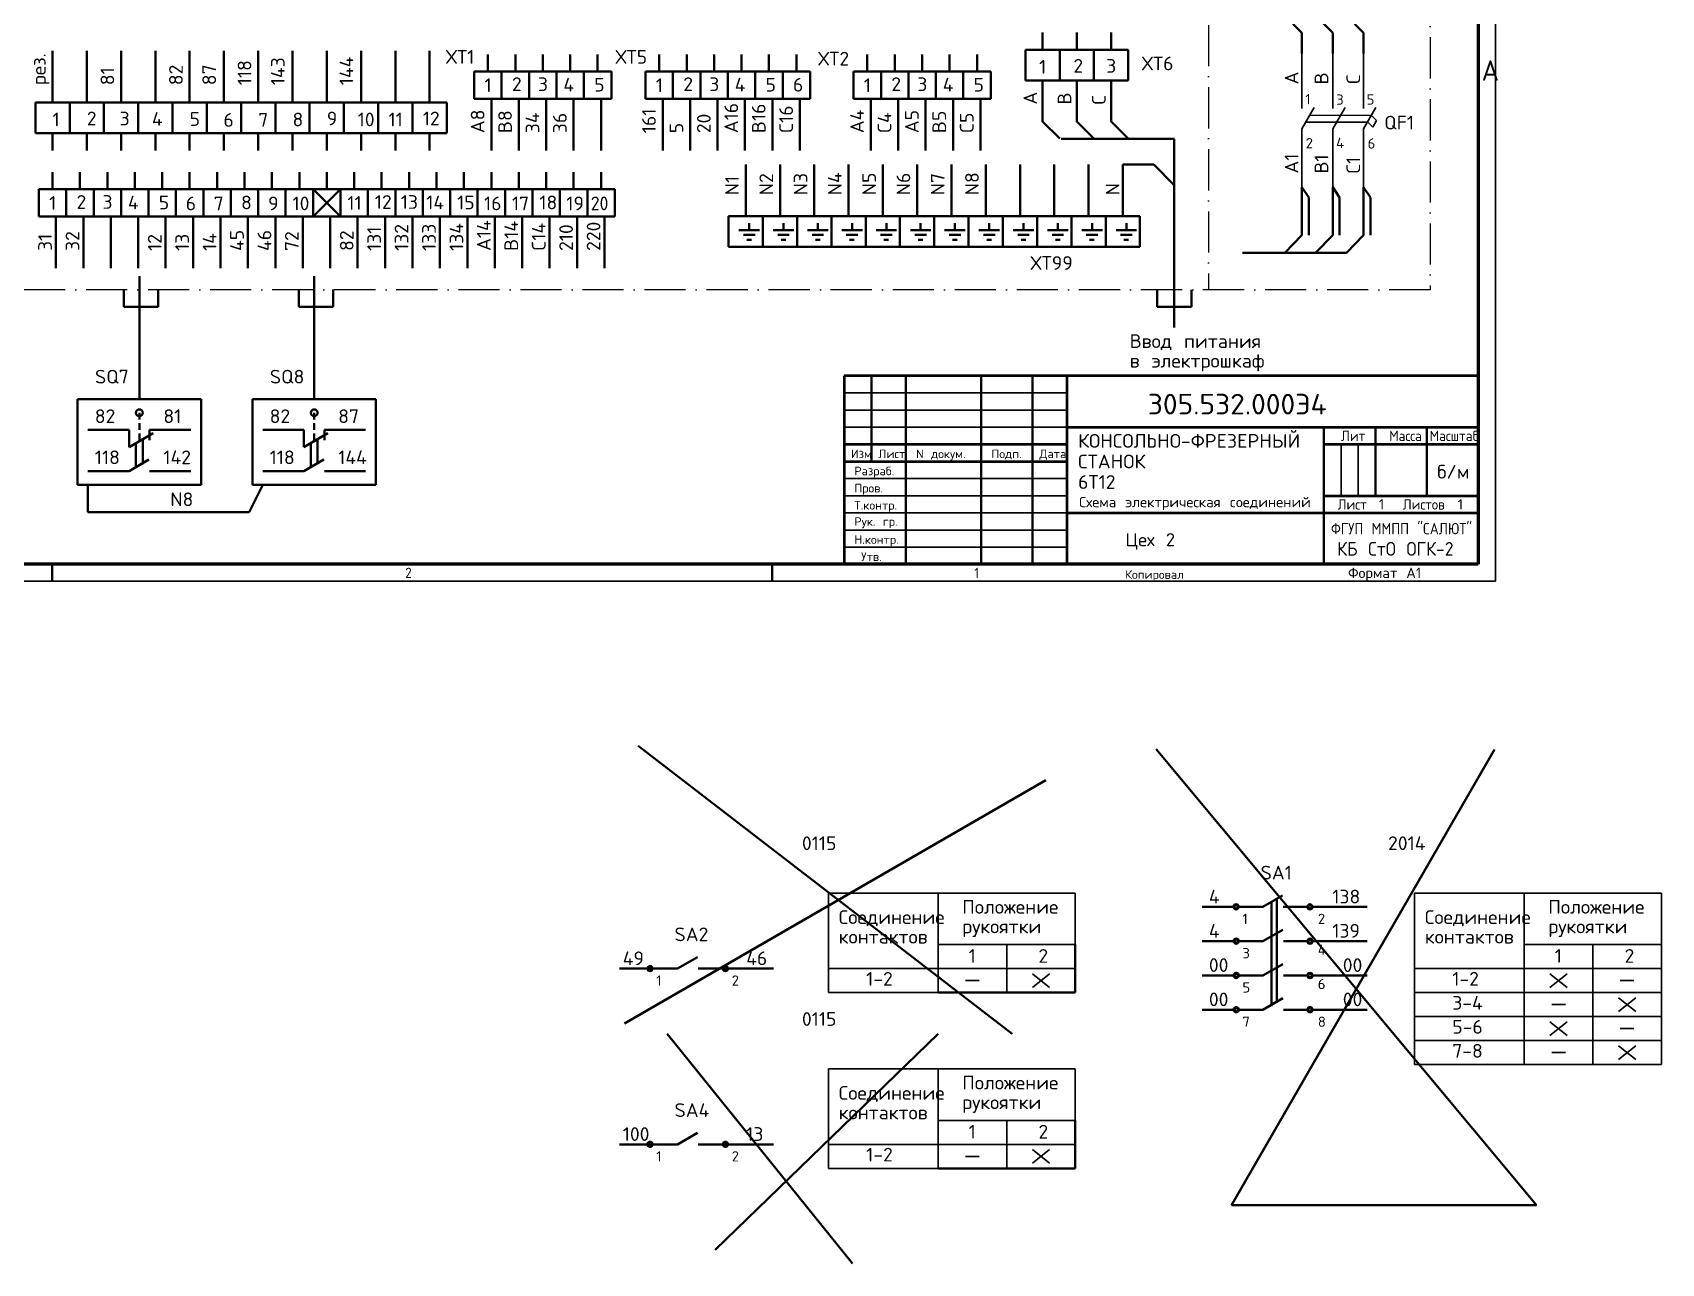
# Model space of a CAD drawing. Header units: inches. Extents: x 315 to 2853, y -243 to 836.
# Drawn here: x 1636.3 to 2111.4, y -203 to 156 of the extents above; entities that cross this region are included whole.
import ezdxf

# ---------------------------------------------------------------- set-up
doc = ezdxf.new("R2010")
doc.units = ezdxf.units.IN
doc.header["$MEASUREMENT"] = 0
doc.linetypes.add('ACAD_ISO10W100', pattern=[18, 12, -3, 0, -3])
doc.layers.get('0').update_dxf_attribs({"lineweight": 40})
for name, color, linetype, lineweight in [('СЛОЙ1', 3, 'Continuous', 30), ('Слой2', 4, 'ACAD_ISO10W100', 25), ('Слой3', 6, 'Continuous', 60), ('Слой3 -060mm', 6, 'Continuous', 50)]:
    doc.layers.add(name, color=color, linetype=linetype, lineweight=lineweight)
doc.styles.get("Standard").update_dxf_attribs({"font": 'txt.shx', "height": 4})

# ---------------------------------------------------------------- blocks, each defined once
blk = doc.blocks.new('контакт замыкающ')
for p, q in [((0, 0), (7, 0)), ((7, 0), (12.8, 3.35)), ((13, 0), (20, 0))]:
    blk.add_line(p, q)
blk = doc.blocks.new('контакт размыкающ')
for p, q in [((0, 0), (7, 0)), ((7, 0), (7, -5)), ((13, 0), (20, 0)), ((13, -3), (13, 0)), ((7, -5), (13.98, -0.97))]:
    blk.add_line(p, q)

msp = doc.modelspace()

# ---------------------------------------------------------------- hatches: boundary and pattern name
h = msp.add_hatch(color=256)
h.set_gradient(color1=(244, 255, 41), color2=(255, 18, 5), rotation=270, tint=1, name='SPHERICAL')
h.paths.add_polyline_path([(1972.61, -59.62), (1979.38, -24.95), (1962.28, -71.94), (2005.58, -46.94)], flags=17)
h.paths.add_polyline_path([(1972.61, -59.62), (1979.38, -24.95), (1962.28, -55.86), (1945.18, -24.95), (1951.94, -59.62), (1918.86, -47.58), (1946.44, -69.15), (1913.04, -80.62), (1948.35, -79.98), (1930.14, -110.24), (1956.78, -87.05), (1962.28, -121.94), (1967.78, -87.05), (1994.42, -110.24), (1976.2, -79.98), (2011.52, -80.62), (1978.11, -69.15), (2005.58, -46.94)])
h.paths.add_polyline_path([(1978.11, -69.15), (2005.58, -46.94), (1962.28, -71.94), (2011.52, -80.62)], flags=17)
h.paths.add_polyline_path([(1976.2, -79.98), (2011.52, -80.62), (1962.28, -71.94), (1994.42, -110.24)], flags=17)
h.paths.add_polyline_path([(1967.78, -87.05), (1994.42, -110.24), (1962.28, -71.94), (1962.28, -121.94)], flags=17)
h.paths.add_polyline_path([(1956.78, -87.05), (1962.28, -121.94), (1962.28, -71.94), (1930.14, -110.24)], flags=17)
h.paths.add_polyline_path([(1948.35, -79.98), (1930.14, -110.24), (1962.28, -71.94), (1913.04, -80.62)], flags=17)
h.paths.add_polyline_path([(1946.44, -69.15), (1913.04, -80.62), (1962.28, -71.94), (1945.18, -24.95), (1951.94, -59.62), (1918.86, -47.58)])
h.paths.add_polyline_path([(1962.28, -55.86), (1945.18, -24.95), (1962.28, -71.94), (1979.38, -24.95)])
edge = h.paths.add_edge_path(flags=16)
edge.add_line((1962.28, -71.94), (1918.98, -46.94))
h = msp.add_hatch(color=256)
h.set_gradient(color1=(244, 255, 41), color2=(255, 18, 5), rotation=270, tint=1, name='SPHERICAL')
h.paths.add_polyline_path([(1979.38, -24.95), (1962.28, -55.86), (1945.18, -24.95), (1962.28, -71.94)])
h.paths.add_polyline_path([(1979.38, -24.95), (1962.28, -55.86), (1945.18, -24.95), (1951.94, -59.62), (1918.86, -47.58), (1946.44, -69.15), (1913.04, -80.62), (1948.35, -79.98), (1930.14, -110.24), (1956.78, -87.05), (1962.28, -121.94), (1962.28, -71.94), (1994.42, -110.24), (1976.2, -79.98), (2011.52, -80.62), (1978.11, -69.15), (2005.58, -46.94), (1972.61, -59.62)])
h.paths.add_polyline_path([(1962.28, -71.94), (1979.38, -24.95), (1972.61, -59.62), (2005.58, -46.94)], flags=17)
h.paths.add_polyline_path([(1962.28, -71.94), (1945.18, -24.95), (1951.94, -59.62), (1918.86, -47.58), (1946.44, -69.15), (1913.04, -80.62)])
h.paths.add_polyline_path([(1962.28, -71.94), (1913.04, -80.62), (1948.35, -79.98), (1930.14, -110.24)], flags=17)
h.paths.add_polyline_path([(1962.28, -71.94), (1930.14, -110.24), (1956.78, -87.05), (1962.28, -121.94)], flags=17)
h.paths.add_polyline_path([(1962.28, -71.94), (1994.42, -110.24), (1976.2, -79.98), (2011.52, -80.62)], flags=17)
h.paths.add_polyline_path([(1962.28, -71.94), (2011.52, -80.62), (1978.11, -69.15), (2005.58, -46.94)], flags=17)
edge = h.paths.add_edge_path(flags=17)
edge.add_line((1962.28, -71.94), (1918.98, -46.94))

# ---------------------------------------------------------------- linework, layer by layer
for p, q in [((2006.55, 155.88), (2001.55, 161)), ((2015.55, 155.88), (2010.55, 161)), ((2024.55, 155.88), (2019.55, 161)), ((1930.9, 156), (1930.9, 151)), ((1940.9, 156), (1940.9, 151)), ((1950.9, 156), (1950.9, 151)), ((1642.13, 135.65), (1642.13, 150.65)), ((1652.13, 135.65), (1652.13, 150.65)), ((1662.13, 135.65), (1662.13, 150.65)), ((1672.13, 135.65), (1672.13, 150.65)), ((1682.13, 135.65), (1682.13, 150.65)), ((1692.13, 135.65), (1692.13, 150.65)), ((1702.13, 135.65), (1702.13, 150.65)), ((1712.13, 135.65), (1712.13, 150.65)), ((1722.13, 135.65), (1722.13, 150.65)), ((1732.13, 135.65), (1732.13, 150.65)), ((1742.13, 135.65), (1742.13, 150.65)), ((1752.13, 135.65), (1752.13, 150.65)), ((1769.13, 149.65), (1769.13, 144.65)), ((1777.13, 149.65), (1777.13, 144.65)), ((1785.13, 149.65), (1785.13, 144.65)), ((1793.13, 149.65), (1793.13, 144.65)), ((1801.13, 149.65), (1801.13, 144.65)), ((1819.11, 149.65), (1819.11, 144.65)), ((1827.11, 149.65), (1827.11, 144.65)), ((1835.11, 149.65), (1835.11, 144.65)), ((1843.11, 149.65), (1843.11, 144.65)), ((1851.11, 149.65), (1851.11, 144.65)), ((1859.11, 149.65), (1859.11, 144.65)), ((1879.79, 149.65), (1879.79, 144.65)), ((1887.79, 149.65), (1887.79, 144.65)), ((1895.79, 149.65), (1895.79, 144.65)), ((1903.79, 149.65), (1903.79, 144.65)), ((1911.79, 149.65), (1911.79, 144.65)), ((1925.9, 151), (1955.9, 151)), ((1925.9, 151), (1925.9, 142)), ((1935.9, 151), (1935.9, 142)), ((1945.9, 142), (1945.9, 151)), ((1955.9, 151), (1955.9, 142)), ((1765.13, 144.65), (1765.13, 136.65)), ((1765.13, 144.65), (1805.13, 144.65)), ((1773.13, 144.65), (1773.13, 136.65)), ((1781.13, 144.65), (1781.13, 136.65)), ((1789.13, 144.65), (1789.13, 136.65)), ((1797.13, 144.65), (1797.13, 136.65)), ((1805.13, 144.65), (1805.13, 136.65)), ((1815.11, 144.65), (1815.11, 136.65)), ((1815.11, 144.65), (1855.11, 144.65)), ((1823.11, 144.65), (1823.11, 136.65)), ((1823.11, 144.65), (1863.11, 144.65)), ((1831.11, 144.65), (1831.11, 136.65)), ((1839.11, 144.65), (1839.11, 136.65)), ((1847.11, 144.65), (1847.11, 136.65)), ((1855.11, 144.65), (1855.11, 136.65)), ((1863.11, 144.65), (1863.11, 136.65)), ((1875.79, 144.65), (1875.79, 136.65)), ((1875.79, 144.65), (1915.79, 144.65)), ((1883.79, 144.65), (1883.79, 136.65)), ((1891.79, 144.65), (1891.79, 136.65)), ((1899.79, 144.65), (1899.79, 136.65)), ((1907.79, 144.65), (1907.79, 136.65)), ((1915.79, 144.65), (1915.79, 136.65)), ((1955.9, 142), (1925.9, 142)), ((1930.9, 130), (1930.9, 142)), ((1940.9, 130), (1940.9, 142)), ((1950.9, 130), (1950.9, 142)), ((1637.13, 135.65), (1757.13, 135.65)), ((1637.13, 126.65), (1637.13, 135.65)), ((1647.13, 135.65), (1647.13, 126.65)), ((1657.13, 126.65), (1657.13, 135.65)), ((1667.13, 135.65), (1667.13, 126.65)), ((1677.13, 126.65), (1677.13, 135.65)), ((1687.13, 135.65), (1687.13, 126.65)), ((1697.13, 126.65), (1697.13, 135.65)), ((1707.13, 135.65), (1707.13, 126.65)), ((1717.13, 126.65), (1717.13, 135.65)), ((1727.13, 135.65), (1727.13, 126.65)), ((1737.13, 126.65), (1737.13, 135.65)), ((1747.13, 135.65), (1747.13, 126.65)), ((1757.13, 126.65), (1757.13, 135.65)), ((1765.13, 136.65), (1805.13, 136.65)), ((1770.13, 121.65), (1770.13, 136.65)), ((1778.13, 121.65), (1778.13, 136.65)), ((1786.13, 121.65), (1786.13, 136.65)), ((1794.13, 121.65), (1794.13, 136.65)), ((1802.13, 121.65), (1802.13, 136.65)), ((1815.11, 136.65), (1855.11, 136.65)), ((1820.11, 121.65), (1820.11, 136.65)), ((1823.11, 136.65), (1863.11, 136.65)), ((1828.11, 121.65), (1828.11, 136.65)), ((1836.11, 121.65), (1836.11, 136.65)), ((1844.11, 121.65), (1844.11, 136.65)), ((1852.11, 121.65), (1852.11, 136.65)), ((1860.11, 121.65), (1860.11, 136.65)), ((1875.79, 136.65), (1915.79, 136.65)), ((1880.79, 121.65), (1880.79, 136.65)), ((1888.79, 121.65), (1888.79, 136.65)), ((1896.79, 121.65), (1896.79, 136.65)), ((1904.79, 121.65), (1904.79, 136.65)), ((1912.79, 121.65), (1912.79, 136.65)), ((1930.9, 130.08), (1935.9, 125.08)), ((1940.9, 130.08), (1945.9, 125.08)), ((1955.9, 125.08), (1950.9, 130.08)), ((1757.13, 126.65), (1637.13, 126.65)), ((1642.13, 126.65), (1642.13, 121.65)), ((1652.13, 126.65), (1652.13, 121.65)), ((1662.13, 126.65), (1662.13, 121.65)), ((1672.13, 126.65), (1672.13, 121.65)), ((1682.13, 126.65), (1682.13, 121.65)), ((1692.13, 126.65), (1692.13, 121.65)), ((1702.13, 126.65), (1702.13, 121.65)), ((1712.13, 126.65), (1712.13, 121.65)), ((1722.13, 126.65), (1722.13, 121.65)), ((1732.13, 126.65), (1732.13, 121.65)), ((1742.13, 126.65), (1742.13, 121.65)), ((1752.13, 126.65), (1752.13, 121.65)), ((1936.32, 125.04), (1969.32, 125.04)), ((1969.32, 125.04), (1969.32, 99.04)), ((1642.13, 115.31), (1642.13, 110.31)), ((1650.13, 115.31), (1650.13, 110.31)), ((1658.13, 115.31), (1658.13, 110.31)), ((1666.13, 115.31), (1666.13, 110.31)), ((1674.13, 115.31), (1674.13, 110.31)), ((1682.13, 115.31), (1682.13, 110.31)), ((1690.13, 115.31), (1690.13, 110.31)), ((1698.13, 115.31), (1698.13, 110.31)), ((1706.13, 115.31), (1706.13, 110.31)), ((1714.13, 115.31), (1714.13, 110.31)), ((1722.13, 115.31), (1722.13, 110.31)), ((1730.13, 115.31), (1730.13, 110.31)), ((1738.13, 115.31), (1738.13, 110.31)), ((1746.13, 115.31), (1746.13, 110.31)), ((1754.13, 115.31), (1754.13, 110.31)), ((1762.13, 115.31), (1762.13, 110.31)), ((1770.13, 115.31), (1770.13, 110.31)), ((1778.13, 115.31), (1778.13, 110.31)), ((1786.13, 115.31), (1786.13, 110.31)), ((1794.13, 115.31), (1794.13, 110.31)), ((1802.13, 115.31), (1802.13, 110.31)), ((1844.33, 102.55), (1844.33, 117.55)), ((1854.33, 102.55), (1854.33, 117.55)), ((1864.33, 102.55), (1864.33, 117.55)), ((1874.33, 102.55), (1874.33, 117.55)), ((1884.33, 102.55), (1884.33, 117.55)), ((1894.33, 102.55), (1894.33, 117.55)), ((1904.33, 102.55), (1904.33, 117.55)), ((1914.33, 102.55), (1914.33, 117.55)), ((1924.33, 102.55), (1924.33, 117.55)), ((1934.33, 102.55), (1934.33, 117.55)), ((1944.33, 102.55), (1944.33, 117.55)), ((1954.33, 102.55), (1954.33, 117.55)), ((1954.33, 117.54), (1963.33, 117.54)), ((1963.33, 117.54), (1969.32, 111.54)), ((1718.13, 110.31), (1638.13, 110.31)), ((1638.13, 110.31), (1638.13, 102.31)), ((1646.13, 110.31), (1646.13, 102.31)), ((1654.13, 110.31), (1654.13, 102.31)), ((1662.13, 110.31), (1662.13, 102.31)), ((1670.13, 110.31), (1670.13, 102.31)), ((1678.13, 110.31), (1678.13, 102.31)), ((1686.13, 110.31), (1686.13, 102.31)), ((1694.13, 102.31), (1694.13, 110.31)), ((1702.13, 110.31), (1702.13, 102.31)), ((1710.13, 110.31), (1710.13, 102.31)), ((1718.13, 102.31), (1718.13, 110.31)), ((1798.13, 110.31), (1718.13, 110.31)), ((1718.13, 110.31), (1726.13, 102.31)), ((1726.13, 110.31), (1718.13, 102.31)), ((1726.13, 110.31), (1726.13, 102.31)), ((1726.13, 102.31), (1726.13, 110.31)), ((1734.13, 110.31), (1734.13, 102.31)), ((1742.13, 110.31), (1742.13, 102.31)), ((1750.13, 110.31), (1750.13, 102.31)), ((1758.13, 110.31), (1758.13, 102.31)), ((1766.13, 110.31), (1766.13, 102.31)), ((1774.13, 102.31), (1774.13, 110.31)), ((1782.13, 110.31), (1782.13, 102.31)), ((1790.13, 110.31), (1790.13, 102.31)), ((1798.13, 102.31), (1798.13, 110.31)), ((1806.13, 110.31), (1798.13, 110.31)), ((1806.13, 110.31), (1806.13, 102.31)), ((1638.13, 102.31), (1718.13, 102.31)), ((1643.13, 87.31), (1643.13, 102.31)), ((1651.13, 87.31), (1651.13, 102.31)), ((1659.13, 87.31), (1659.13, 102.31)), ((1667.13, 87.31), (1667.13, 102.31)), ((1675.13, 87.31), (1675.13, 102.31)), ((1683.13, 87.31), (1683.13, 102.31)), ((1691.13, 87.31), (1691.13, 102.31)), ((1699.13, 87.31), (1699.13, 102.31)), ((1707.13, 87.31), (1707.13, 102.31)), ((1715.13, 87.31), (1715.13, 102.31)), ((1718.13, 102.31), (1798.13, 102.31)), ((1723.13, 87.31), (1723.13, 102.31)), ((1731.13, 87.31), (1731.13, 102.31)), ((1739.13, 87.31), (1739.13, 102.31)), ((1747.13, 87.31), (1747.13, 102.31)), ((1755.13, 87.31), (1755.13, 102.31)), ((1763.13, 87.31), (1763.13, 102.31)), ((1771.13, 87.31), (1771.13, 102.31)), ((1779.13, 87.31), (1779.13, 102.31)), ((1787.13, 87.31), (1787.13, 102.31)), ((1795.13, 87.31), (1795.13, 102.31)), ((1806.13, 102.31), (1798.13, 102.31)), ((1803.13, 87.31), (1803.13, 102.31)), ((1839.33, 102.5), (1919.32, 102.5)), ((1839.33, 102.5), (1839.33, 93.5)), ((1845.35, 100.38), (1845.35, 98.38)), ((1849.32, 93.5), (1849.32, 102.5)), ((1855.35, 100.38), (1855.35, 98.38)), ((1859.32, 102.5), (1859.32, 93.5)), ((1865.35, 100.38), (1865.35, 98.38)), ((1869.32, 93.5), (1869.32, 102.5)), ((1875.35, 100.38), (1875.35, 98.38)), ((1879.32, 102.5), (1879.32, 93.5)), ((1885.35, 100.38), (1885.35, 98.38)), ((1889.32, 93.5), (1889.32, 102.5)), ((1895.35, 100.38), (1895.35, 98.38)), ((1899.32, 102.5), (1899.32, 93.5)), ((1905.35, 100.38), (1905.35, 98.38)), ((1909.32, 93.5), (1909.32, 102.5)), ((1915.35, 100.38), (1915.35, 98.38)), ((1919.32, 102.5), (1919.32, 93.5)), ((1919.33, 102.5), (1959.33, 102.5)), ((1925.35, 100.38), (1925.35, 98.38)), ((1929.32, 93.5), (1929.32, 102.5)), ((1935.35, 100.38), (1935.35, 98.38)), ((1939.32, 102.5), (1939.32, 93.5)), ((1945.35, 100.38), (1945.35, 98.38)), ((1949.32, 93.5), (1949.32, 102.5)), ((1955.35, 100.38), (1955.35, 98.38)), ((1959.32, 102.5), (1959.32, 93.5)), ((1842.35, 98.38), (1848.35, 98.38)), ((1843.67, 97.01), (1847.04, 97.01)), ((1844.64, 95.58), (1846, 95.58)), ((1852.35, 98.38), (1858.35, 98.38)), ((1853.67, 97.01), (1857.04, 97.01)), ((1854.64, 95.58), (1856, 95.58)), ((1862.35, 98.38), (1868.35, 98.38)), ((1863.67, 97.01), (1867.04, 97.01)), ((1864.64, 95.58), (1866, 95.58)), ((1872.35, 98.38), (1878.35, 98.38)), ((1873.67, 97.01), (1877.04, 97.01)), ((1874.64, 95.58), (1876, 95.58)), ((1882.35, 98.38), (1888.35, 98.38)), ((1883.67, 97.01), (1887.04, 97.01)), ((1884.64, 95.58), (1886, 95.58)), ((1892.35, 98.38), (1898.35, 98.38)), ((1893.67, 97.01), (1897.04, 97.01)), ((1894.64, 95.58), (1896, 95.58)), ((1902.35, 98.38), (1908.35, 98.38)), ((1903.67, 97.01), (1907.04, 97.01)), ((1904.64, 95.58), (1906, 95.58)), ((1912.35, 98.38), (1918.35, 98.38)), ((1913.67, 97.01), (1917.04, 97.01)), ((1914.64, 95.58), (1916, 95.58)), ((1922.35, 98.38), (1928.35, 98.38)), ((1923.67, 97.01), (1927.04, 97.01)), ((1924.64, 95.58), (1926, 95.58)), ((1932.35, 98.38), (1938.35, 98.38)), ((1933.67, 97.01), (1937.04, 97.01)), ((1934.64, 95.58), (1936, 95.58)), ((1942.35, 98.38), (1948.35, 98.38)), ((1943.67, 97.01), (1947.04, 97.01)), ((1944.64, 95.58), (1946, 95.58)), ((1952.35, 98.38), (1958.35, 98.38)), ((1953.67, 97.01), (1957.04, 97.01)), ((1954.64, 95.58), (1956, 95.58)), ((1969.32, 99), (1969.32, 70)), ((2006.55, 96.88), (2001.55, 91.77)), ((2015.55, 96.88), (2010.55, 91.77)), ((2024.55, 96.88), (2019.55, 91.77)), ((1919.32, 93.5), (1839.33, 93.5)), ((1919.33, 93.5), (1959.33, 93.5)), ((1989.25, 91.77), (2019.55, 91.77)), ((1662.96, 81.04), (1662.96, 76.04)), ((1667.46, 49.11), (1667.46, 85)), ((1672.96, 76.04), (1672.96, 81.04)), ((1713.96, 81.04), (1713.96, 76.04)), ((1718.46, 49.11), (1718.46, 85)), ((1723.96, 76.04), (1723.96, 81.04)), ((1964.32, 81), (1964.32, 76)), ((1974.32, 76), (1974.32, 81)), ((1662.96, 76.04), (1672.96, 76.04)), ((1713.96, 76.04), (1723.96, 76.04)), ((1964.32, 76), (1974.32, 76)), ((1881, 55.91), (1881, 30.91)), ((1891, 55.91), (1891, 0.91)), ((1913, 55.91), (1913, 0.91)), ((1928, 55.91), (1928, 0.91)), ((1649.46, 49.11), (1685.46, 49.11)), ((1649.46, 24.11), (1649.46, 49.11)), ((1685.46, 49.11), (1685.46, 24.11)), ((1700.46, 49.11), (1736.46, 49.11)), ((1700.46, 24.11), (1700.46, 49.11)), ((1736.46, 49.11), (1736.46, 24.11)), ((1667.46, 43.11), (1667.46, 45.11)), ((1718.46, 43.11), (1718.46, 45.11)), ((1657.46, 40.11), (1652.46, 40.11)), ((1667.46, 40.11), (1667.46, 42.11)), ((1667.46, 37.11), (1667.46, 39.11)), ((1677.46, 40.11), (1682.46, 40.11)), ((1708.46, 40.11), (1703.46, 40.11)), ((1718.46, 40.11), (1718.46, 42.11)), ((1718.46, 37.11), (1718.46, 39.11)), ((1728.46, 40.11), (1733.46, 40.11)), ((2013, 40.91), (2013, 0.91)), ((2028, 40.91), (2028, 20.91)), ((2043, 40.91), (2043, 20.91)), ((1666.46, 36.11), (1666.46, 29.11)), ((1668.46, 37.11), (1668.46, 30.11)), ((1717.46, 36.11), (1717.46, 29.11)), ((1719.46, 37.11), (1719.46, 30.11)), ((1685.46, 24.11), (1649.46, 24.11)), ((1657.46, 28.11), (1652.46, 28.11)), ((1652.46, 24.11), (1652.46, 16.15)), ((1677.46, 28.11), (1682.46, 28.11)), ((1699.46, 16.15), (1703.46, 24.11)), ((1736.46, 24.11), (1700.46, 24.11)), ((1708.46, 28.11), (1703.46, 28.11)), ((1728.46, 28.11), (1733.46, 28.11)), ((1652.46, 16.15), (1699.46, 16.15)), ((1642, -4.05), (1642, 0.95)), ((1852, -4.09), (1852, 0.91)), ((1813, -52), (1922, -136)), ((1964, -53), (2075, -186)), ((1986, -186), (2062.71, -53.14)), ((1809, -133), (1931.88, -62.06)), ((1986.61, -98.99), (1977.46, -98.99)), ((1997.65, -97.71), (1997.65, -128)), ((1999.21, -96.81), (1999.21, -127)), ((2009.65, -99), (2025.56, -99)), ((1986.64, -109), (1977.46, -109)), ((2009.68, -109.02), (2025.56, -109.02)), ((1940.46, -117), (1940.46, -110)), ((1807.46, -117), (1817.46, -117)), ((1837.46, -117), (1852.46, -117)), ((1940.46, -124), (1940.46, -117)), ((1986.64, -119), (1977.46, -119)), ((2009.68, -119.02), (2025.56, -119.02)), ((1900.46, -124), (1920.46, -124)), ((1920.46, -124), (1940.46, -124)), ((1986.61, -128.99), (1977.46, -128.99)), ((2009.71, -129.03), (2025.56, -129.03)), ((1821.46, -136), (1875.46, -203)), ((1835.46, -199), (1900.46, -136)), ((1940.46, -168.27), (1940.46, -161.27)), ((1807.46, -168.27), (1817.46, -168.27)), ((1837.46, -168.27), (1852.46, -168.27)), ((1940.46, -175.27), (1940.46, -168.27)), ((1900.46, -175.27), (1920.46, -175.27)), ((1920.46, -175.27), (1940.46, -175.27)), ((2075, -186), (1986, -186))]:
    msp.add_line(p, q)
at = {"color": 3}
for p, q in [((2006.55, 149.88), (2006.55, 155.88)), ((2015.55, 149.88), (2015.55, 155.88)), ((2024.55, 149.88), (2024.55, 155.88)), ((2006.55, 110.88), (2006.55, 96.88)), ((2015.55, 110.88), (2015.55, 96.88)), ((2024.55, 110.88), (2024.55, 96.88))]:
    msp.add_line(p, q, dxfattribs=at)
for points in [[(2006.55, 110.88), (2008.55, 107.88), (2008.55, 96.88)], [(2015.55, 110.88), (2017.55, 107.88), (2017.55, 96.88)], [(2024.55, 110.88), (2026.55, 107.88), (2026.55, 96.88)]]:
    msp.add_lwpolyline(points)
for centre, radius in [((1667.46, 45.11), 1), ((1718.46, 45.11), 1), ((1987.37, -98.99), 0.761), ((1987.37, -98.99), 0.49), ((2008.89, -99), 0.761), ((2008.89, -99), 0.49), ((1987.4, -109), 0.761), ((1987.4, -109), 0.49), ((2008.92, -109.02), 0.761), ((2008.92, -109.02), 0.49), ((1816.41, -116.99), 0.761), ((1816.41, -116.99), 0.49), ((1838.41, -116.99), 0.761), ((1838.41, -116.99), 0.49), ((1987.4, -119), 0.761), ((1987.4, -119), 0.49), ((2008.92, -119.02), 0.761), ((2008.92, -119.02), 0.49), ((1987.4, -128.99), 0.761), ((2008.92, -129), 0.761), ((1987.4, -128.99), 0.49), ((2008.92, -129), 0.49), ((1816.41, -168.26), 0.761), ((1816.41, -168.26), 0.49), ((1838.41, -168.26), 0.761), ((1838.41, -168.26), 0.49)]:
    msp.add_circle(centre, radius)
at = {"layer": 'СЛОЙ1'}
for p, q in [((2063, -4.05), (2063, 589.95)), ((2006.55, 149.88), (2006.55, 133.88)), ((2015.55, 149.88), (2015.55, 133.88)), ((2024.55, 149.88), (2024.55, 133.88)), ((2006.55, 127.88), (2010.15, 134.12)), ((2015.55, 127.88), (2019.15, 134.12)), ((2024.55, 127.88), (2028.15, 134.12)), ((2007.7, 129.88), (2025.81, 129.86)), ((2008.86, 131.88), (2026.81, 131.86)), ((2025.81, 129.86), (2027.22, 128.45)), ((2026.81, 131.86), (2028.35, 130.32)), ((2028.35, 130.32), (2027.22, 128.45)), ((2006.55, 127.88), (2006.55, 110.88)), ((2015.55, 127.88), (2015.55, 110.88)), ((2024.55, 127.88), (2024.55, 110.88)), ((1873, 50.91), (1938, 50.91)), ((1873, 45.91), (1938, 45.91)), ((1938, 40.91), (1873, 40.91)), ((2018, 35.91), (2018, 20.91)), ((2023, 35.91), (2023, 20.91)), ((1873, 25.91), (1938, 25.91)), ((1873, 20.91), (1938, 20.91)), ((1938, 15.91), (1873, 15.91)), ((1873, 10.91), (1938, 10.91)), ((1873, 5.91), (1938, 5.91)), ((1222, -4.05), (2063, -4.05)), ((1868.46, -95), (1868.46, -124)), ((1868.46, -95), (1940.46, -95)), ((1900.46, -95), (1900.46, -124)), ((1940.46, -95), (1940.46, -124)), ((2039.42, -95), (2039.42, -145)), ((2039.42, -95), (2111.42, -95)), ((2071.42, -95), (2071.42, -145)), ((2111.42, -95), (2111.42, -145)), ((1900.46, -110), (1940.46, -110)), ((1920.46, -110), (1920.46, -124)), ((2071.42, -110), (2111.42, -110)), ((2091.42, -110), (2091.42, -145)), ((1868.46, -117), (1940.46, -117)), ((1932.96, -118.5), (1927.96, -122.5)), ((1927.96, -118.5), (1932.96, -122.5)), ((2039.42, -117), (2111.42, -117)), ((2083.92, -118.5), (2078.92, -122.5)), ((2078.92, -118.5), (2083.92, -122.5)), ((1908.46, -120.5), (1912.46, -120.5)), ((2099.42, -120.5), (2103.42, -120.5)), ((1868.46, -124), (1940.46, -124)), ((2039.42, -124), (2111.42, -124)), ((2079.42, -127.5), (2083.42, -127.5)), ((2103.92, -125.5), (2098.92, -129.5)), ((2098.92, -125.5), (2103.92, -129.5)), ((2039.42, -131), (2111.42, -131)), ((2083.92, -132.5), (2078.92, -136.5)), ((2078.92, -132.5), (2083.92, -136.5)), ((2099.42, -134.5), (2103.42, -134.5)), ((2039.42, -138), (2111.42, -138)), ((2079.42, -141.5), (2083.42, -141.5)), ((2103.92, -139.5), (2098.92, -143.5)), ((2098.92, -139.5), (2103.92, -143.5)), ((1868.46, -146.27), (1868.46, -175.27)), ((1868.46, -146.27), (1940.46, -146.27)), ((1900.46, -146.27), (1900.46, -175.27)), ((1940.46, -146.27), (1940.46, -175.27)), ((2039.42, -145), (2111.42, -145)), ((1900.46, -161.27), (1940.46, -161.27)), ((1920.46, -161.27), (1920.46, -175.27)), ((1868.46, -168.27), (1940.46, -168.27)), ((1932.96, -169.77), (1927.96, -173.77)), ((1927.96, -169.77), (1932.96, -173.77)), ((1868.46, -175.27), (1940.46, -175.27)), ((1908.46, -171.77), (1912.46, -171.77))]:
    msp.add_line(p, q, dxfattribs=at)
at = {"layer": 'Слой2'}
for p, q in [((2044, 570.94), (2044, 81)), ((1979.31, 176.26), (1979.31, 81)), ((2044, 81), (1256, 81))]:
    msp.add_line(p, q, dxfattribs=at)
at = {"layer": 'Слой3'}
for p, q in [((2058, 584.95), (2058, 0.95)), ((2058, 0.95), (1242, 0.95))]:
    msp.add_line(p, q, dxfattribs=at)
at = {"layer": 'Слой3 -060mm'}
for p, q in [((2058, 55.91), (1873, 55.91)), ((1873, 55.91), (1873, 0.91)), ((1938, 55.91), (1938, 0.91)), ((1938, 40.91), (2058, 40.91)), ((1873, 35.91), (1938, 35.91)), ((2013, 35.91), (2058, 35.91)), ((1873, 30.91), (1938, 30.91)), ((2013, 20.91), (2058, 20.91)), ((1938, 15.91), (2058, 15.91))]:
    msp.add_line(p, q, dxfattribs=at)

# ---------------------------------------------------------------- block references
for name, p in [('контакт размыкающ', (1657.46, 40.11)), ('контакт размыкающ', (1708.46, 40.11)), ('контакт замыкающ', (1657.46, 28.11)), ('контакт замыкающ', (1708.46, 28.11)), ('контакт замыкающ', (1988.13, -99)), ('контакт замыкающ', (1988.16, -109.02)), ('контакт замыкающ', (1817.46, -117)), ('контакт замыкающ', (1988.16, -119.02)), ('контакт замыкающ', (1988.16, -129)), ('контакт замыкающ', (1817.46, -168.27))]:
    msp.add_blockref(name, p)

# ---------------------------------------------------------------- texts
for s, p in [('рез.', (1640.13, 140.65)), ('118', (1700.13, 140.65)), ('143', (1709.84, 140.65)), ('144', (1729.84, 140.65)), ('81', (1660.13, 140.65)), ('82', (1680.13, 140.65)), ('87', (1689.84, 140.65)), ('A', (2005.55, 140.88)), ('B', (2014.26, 140.88)), ('C', (2023.55, 140.88)), ('А', (1929.32, 135)), ('В', (1939.32, 135)), ('A8', (1768.13, 126.65)), ('161', (1818.11, 126.65)), ('A16', (1842.11, 126.65)), ('B16', (1850.11, 126.65)), ('C16', (1858.11, 126.65)), ('A4', (1878.79, 126.65)), ('A5', (1894.79, 126.65)), ('С', (1949.32, 135)), ('B8', (1776.13, 126.65)), ('34', (1784.13, 126.65)), ('36', (1792.13, 126.65)), ('5', (1826.11, 126.65)), ('20', (1834.11, 126.65)), ('C4', (1886.79, 126.65)), ('B5', (1902.79, 126.65)), ('C5', (1910.79, 126.65)), ('А1', (2005.55, 114.88)), ('В1', (2014.26, 114.88)), ('С1', (2023.55, 114.88)), ('N2', (1852.33, 108.55)), ('N3', (1862.33, 108.55)), ('N4', (1872.33, 108.55)), ('N5', (1882.33, 108.55)), ('N6', (1892.33, 108.55)), ('N7', (1902.33, 108.55)), ('N8', (1912.33, 108.55)), ('N1', (1842.33, 108.55)), ('N', (1953.35, 108.55)), ('132', (1745.94, 92.31)), ('133', (1753.94, 92.31)), ('134', (1761.94, 92.31)), ('A14', (1769.94, 92.31)), ('B14', (1777.94, 92.31)), ('C14', (1785.94, 92.31)), ('210', (1793.94, 92.31)), ('220', (1801.94, 92.31)), ('31', (1641.94, 92.31)), ('32', (1649.94, 92.31)), ('12', (1673.94, 92.31)), ('13', (1681.94, 92.31)), ('14', (1689.94, 92.31)), ('45', (1697.94, 92.31)), ('46', (1705.94, 92.31)), ('72', (1713.94, 92.31)), ('82', (1729.94, 92.31)), ('131', (1737.94, 92.31))]:
    msp.add_text(s, height=4, rotation=90).set_placement(p)
for s, height, p in [('ХТ1', 4, (1756.89, 146.91)), ('ХТ5', 4, (1806.35, 146.91)), ('ХТ2', 4, (1865.46, 146.39)), ('1', 4, (1929.9, 144)), ('2', 4, (1939.9, 144.29)), ('3', 4, (1949.47, 144.28)), ('ХТ6', 4, (1959.9, 145)), ('1', 4, (1768.13, 138.65)), ('2', 4, (1776.13, 138.94)), ('3', 4, (1783.71, 138.93)), ('4', 4, (1791.13, 138.8)), ('5', 4, (1800.13, 138.79)), ('1', 4, (1818.11, 138.65)), ('2', 4, (1826.11, 138.94)), ('3', 4, (1833.69, 138.93)), ('4', 4, (1841.11, 138.8)), ('5', 4, (1850.11, 138.79)), ('6', 4, (1858.11, 138.79)), ('1', 4, (1878.79, 138.65)), ('2', 4, (1886.79, 138.94)), ('3', 4, (1894.37, 138.93)), ('4', 4, (1901.79, 138.8)), ('5', 4, (1910.79, 138.79)), ('1', 4, (1642.13, 128.65)), ('2', 4, (1652.13, 128.94)), ('3', 4, (1661.71, 128.93)), ('4', 4, (1671.13, 128.8)), ('5', 4, (1682.13, 128.79)), ('6', 4, (1691.99, 128.51)), ('7', 4, (1702.13, 128.52)), ('8', 4, (1712.13, 128.65)), ('9', 4, (1722.13, 128.94)), ('10', 4, (1731.13, 128.66)), ('11', 4, (1740.13, 128.65)), ('12', 4, (1750.13, 128.94)), ('QF1', 4, (2030.55, 127.74)), ('1', 4, (1641.13, 104.31)), ('2', 4, (1649.13, 104.59)), ('3', 4, (1656.71, 104.58)), ('4', 4, (1664.13, 104.46)), ('5', 4, (1673.13, 104.45)), ('6', 4, (1680.99, 104.17)), ('7', 4, (1689.13, 104.17)), ('8', 4, (1697.13, 104.45)), ('9', 4, (1704.99, 104.17)), ('10', 4, (1712.13, 104.17)), ('11', 4, (1728.13, 104.31)), ('12', 4, (1736.13, 104.59)), ('13', 4, (1743.71, 104.58)), ('14', 4, (1751.13, 104.46)), ('15', 4, (1760.13, 104.45)), ('16', 4, (1767.99, 104.17)), ('17', 4, (1776.13, 104.17)), ('18', 4, (1784.13, 104.45)), ('19', 4, (1791.99, 104.17)), ('ХТ99', 4, (1927.41, 86.79)), ('Ввод питания', 4, (1956.32, 64)), ('в электрошкаф', 4, (1956.32, 58.29)), ('SQ7', 4, (1654.51, 53.64)), ('SQ8', 4, (1705.51, 53.64)), ('305.532.000Э4', 6, (1961.61, 44.63)), ('82', 4, (1654.46, 42.11)), ('81', 4, (1674.46, 42.11)), ('82', 4, (1705.46, 42.11)), ('87', 4, (1725.46, 42.11)), ('118', 4, (1654.46, 30.11)), ('142', 4, (1674.46, 30.11)), ('118', 4, (1705.46, 30.11)), ('144', 4, (1725.46, 30.11)), ('б/м', 4, (2046, 25.91)), ('N8', 4, (1676.48, 17.86)), ('1', 3, (2029, 16.91)), ('1', 3, (2052, 16.91)), ('Цех 2', 3.8, (1955.07, 6.2)), ('0115', 4, (1860.72, -82.44)), ('2014', 4, (2031.68, -82.44)), ('SA1', 4, (1994.5, -91.02)), ('4', 4, (1979.42, -98)), ('138', 4, (2015.42, -98)), ('4', 4, (1979.42, -108)), ('1', 3, (1989.2, -104)), ('2', 3, (2011.2, -104)), ('139', 4, (2015.42, -107.98)), ('SA2', 4, (1823.54, -109.02)), ('49', 4, (1808.46, -116)), ('46', 4, (1844.46, -116)), ('00', 4, (1979.42, -117.98)), ('3', 3, (1989.2, -114)), ('4', 3, (2011.2, -113)), ('00', 4, (2018.48, -118)), ('1', 3, (1818.23, -122)), ('2', 3, (1840.23, -122)), ('5', 3, (1989.2, -124)), ('6', 3, (2011.2, -123)), ('00', 4, (1979.42, -127.98)), ('00', 4, (2018.48, -128)), ('0115', 4, (1860.72, -133.71)), ('7', 3, (1989.2, -134)), ('8', 3, (2011.2, -134)), ('SA4', 4, (1823.54, -160.29)), ('100', 4, (1808.46, -167.27)), ('13', 4, (1844.46, -167.27)), ('1', 3, (1818.23, -173.27)), ('2', 3, (1840.23, -173.27))]:
    msp.add_text(s, height=height).set_placement(p)
at = {"width": 0.9}
for s, height, p in [('А', 6, (2059, 141.95)), ('20', 4, (1799.13, 104.17)), ('2', 3, (1745, -3.09)), ('1', 3, (1911, -3.09))]:
    msp.add_text(s, height=height, dxfattribs=at).set_placement(p)
at = {"color": 0}
for s, height, width, p in [('ФГУП ММПП "САЛЮТ"', 3.3, 0.85, (2015.03, 9.66)), ('КБ СтО ОГК-2', 4, 0.9, (2016.84, 3.42))]:
    msp.add_text(s, height=height, dxfattribs=dict(at, width=width)).set_placement(p)
for tag, p in [('КОНСОЛЬНО-ФРЕЗЕРНЫЙ', (1941.27, 34.91)), ('СТАНОК', (1941.27, 28.91)), ('6Т12', (1941.27, 22.91))]:
    msp.add_attdef(tag, p, '', height=4)
at = {"layer": 'СЛОЙ1'}
for s, height, p in [('1', 3, (2007.55, 135.1)), ('3', 3, (2016.55, 134.93)), ('5', 3, (2025.44, 134.98)), ('2', 3, (2007.66, 122.23)), ('4', 3, (2016.52, 122.31)), ('6', 3, (2025.72, 122.16)), ('Изм', 2.5, (1875, 31.87)), ('Лист', 2.5, (1883, 31.87)), ('N докум.', 2.5, (1894, 31.87)), ('Подп.', 2.5, (1916, 31.87)), ('Дата', 2.5, (1930, 31.87)), ('Разраб.', 2.5, (1876, 26.87)), ('Пров.', 2.5, (1876, 21.87)), ('Т.контр.', 2.5, (1876, 16.87)), ('Схема электрическая cоединений', 3, (1941.57, 17.56)), ('Рук. гр.', 2.5, (1876, 12.13)), ('Н.контр.', 2.5, (1876, 6.87)), ('Утв.', 2.5, (1878, 1.87)), ('Копировал', 2.5, (1955, -3.33)), ('Формат А1', 3, (2020, -3.09)), ('Положение', 4, (1907.46, -101)), ('Положение', 4, (2078.42, -101)), ('Соединение', 4, (1871.46, -104)), ('рукоятки', 4, (1907.46, -106.71)), ('Соединение', 4, (2042.42, -104)), ('рукоятки', 4, (2078.42, -106.71)), ('контактов', 4, (1871.46, -109.71)), ('контактов', 4, (2042.42, -109.71)), ('1', 4, (1909.34, -115.32)), ('2', 4, (1929.71, -115.32)), ('1', 4, (2080.31, -115.32)), ('2', 4, (2100.67, -115.32)), ('1-2', 4, (1879.46, -122)), ('1-2', 4, (2050.42, -122)), ('3-4', 4, (2050.42, -129)), ('5-6', 4, (2050.42, -136)), ('7-8', 4, (2050.42, -143)), ('Соединение', 4, (1871.46, -155.27)), ('Положение', 4, (1907.46, -152.27)), ('рукоятки', 4, (1907.46, -157.99)), ('контактов', 4, (1871.46, -160.99)), ('1', 4, (1909.34, -166.59)), ('2', 4, (1929.71, -166.59)), ('1-2', 4, (1879.46, -173.27))]:
    msp.add_text(s, height=height, dxfattribs=at).set_placement(p)
at = {"layer": 'СЛОЙ1', "width": 0.9}
for s, p in [('Лит', (2018, 36.87)), ('Масса', (2032, 36.87)), ('Масштаб', (2043.8, 36.87)), ('Лист', (2017, 16.87)), ('Листов', (2036, 16.87))]:
    msp.add_text(s, height=3, dxfattribs=at).set_placement(p)

doc.saveas('drawing.dxf')
